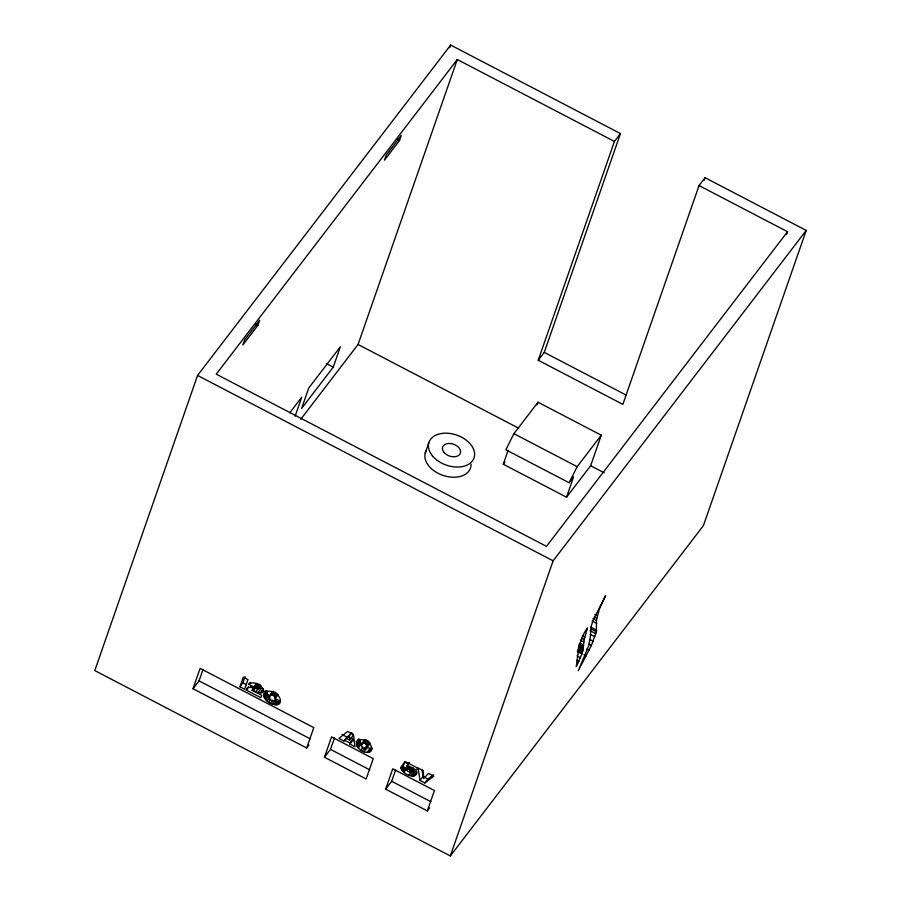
<?xml version="1.0" encoding="UTF-8"?>
<svg xmlns="http://www.w3.org/2000/svg" width="901" height="901" viewBox="0 0 901 901"><rect width="100%" height="100%" fill="white"/><g stroke="black" fill="none" stroke-linecap="round" stroke-linejoin="round"><path stroke-width="1.35" d="M415.507 775.175C417.557 770.209 410.146 767.573 406.621 766.222L407.218 765.298L416.566 770.175L417.354 767.9L405.011 761.458L401.97 766.188L409.966 770.073L411.059 771.864L408.243 771.639L406.002 769.42L401.091 766.852C400.979 773.103 413.289 779.77 417.017 773.216M264.657 692.576C269.861 688.251 280.853 694.648 280.436 701.293L275.109 698.512C272.305 688.308 263.7 701.327 273.904 700.82L274.467 700.314L279.839 703.118C273.836 708.783 258.283 697.825 266.167 690.617M596.451 620.507L599.334 609.144L605.63 595.584L593.083 620.237L591.09 626.589L590.301 637.39L588.635 645.871L578.284 670.716L591.349 645.555L596.428 631.702L596.451 620.507L592.993 618.705M361.132 745.082C366.955 758.169 369.827 736.23 361.132 745.082L364.95 740.104M364.117 741.714L364.533 740.036L361.278 744.496M271.944 693.59L272.395 691.81M583.409 646.681L584.118 639.597L587.452 627.974C578.791 639.541 578.172 653.293 576.28 666.695L581.888 654.025L583.285 648.01L583.409 646.681L578.814 644.283M357.224 741.061C362.371 736.32 374.501 744.012 370.964 750.871C365.142 756.322 351.142 745.69 358.733 739.102M197.556 375.435L94.785 670.569L450.331 855.95L703.444 525.565L806.215 230.431L705.078 177.7L699.052 185.561L622.861 404.369L538.235 360.254L614.426 141.446L620.451 133.573L450.669 45.05L197.556 375.435L553.113 560.816L806.215 230.431M257.889 325.34L259.668 320.26L244.599 339.925L242.831 345.015L257.889 325.34L255.783 324.247M193.028 688.724L200.112 668.373L313.796 727.636L306.7 747.999L193.028 688.724L199.053 680.863L203.04 669.409M295.111 416.239L301.756 397.15L289.784 412.782M399.515 140.488L401.283 135.398L386.225 155.062L384.445 160.153L399.515 140.488L397.409 139.385M333.246 367.146L340.341 346.795L308.694 388.094L301.61 408.446L333.246 367.146L326.342 363.553M449.745 47.708L450.669 45.05M300.788 419.235L358.057 344.475L457.291 59.511L614.426 141.446M239.925 686.799L243.304 677.124L247.955 679.557L244.588 689.231L239.925 686.799L242.943 682.868L245.049 676.82M425.227 453.124L428.763 442.954M324.45 757.245L331.545 736.894L373.228 758.631L366.144 778.982L324.45 757.245L330.487 749.384L334.474 737.93M385.651 789.163L392.746 768.801L434.428 790.537L427.333 810.889L385.651 789.163L391.676 781.291L395.663 769.848M566.538 497.206L573.622 476.854L569.105 482.745L505.844 449.768L513.908 433.685L538.01 402.218L601.271 435.206L590.639 465.738L566.538 497.206L503.276 464.218L508.141 450.23M538.235 360.254L544.26 352.381L620.451 133.573M537.086 404.876L538.01 402.218M450.331 855.95L553.113 560.816M704.154 180.346L705.078 177.7M786.618 234.35L787.542 231.703L699.052 185.561M569.105 482.745L577.169 466.673L601.271 435.206M254.375 687.362L252.111 690.312L261.684 695.302L260.851 697.701L246.187 690.065L248.214 687.103M256.357 683.465L253.744 686.911L248.699 684.321C258.17 677.034 274.163 700.054 252.111 690.312M253.744 686.911L254.701 686.258C266.865 693.162 247.617 683.758 246.705 689.074M369.68 744.035L367.991 745.048M457.291 59.511L216.24 374.163L546.479 546.355L787.542 231.703M248.699 684.321L250.208 682.35M246.187 690.065L248.451 687.114M254.701 686.258L256.965 683.307M255.58 686.438L257.089 684.478M252.674 690.312L254.183 688.353M253.53 690.47L255.794 687.519M256.751 686.967L259.015 684.017M257.596 687.463L259.105 685.492M258.17 687.925L260.423 684.974M256.087 691.281L258.35 688.33M258.463 688.364L260.727 685.413M258.227 688.95L260.738 685.819M258.407 692.081L261.425 688.15L263.419 688.657L260.412 692.587M261.189 692.666L263.452 689.715M261.831 692.632L263.34 690.662M262.36 692.475L263.869 690.504M264.117 693.702L266.369 690.752M263.835 694.953L266.842 691.011L267.203 693.443L270.041 696.923L267.023 700.854M263.858 696.18L266.865 692.238M264.184 697.385L267.203 693.443M264.826 698.568L267.845 694.637M265.784 699.728L268.791 695.797M269.129 696.315L273.127 691.044M270.593 694.784L272.857 691.833M271.133 694.716L273.397 691.765M271.742 694.784L273.24 692.813M272.395 694.975L274.659 692.024M273.116 695.302L275.379 692.351M268.577 701.947L270.841 698.996M274.118 695.966L276.382 693.015M274.794 696.732L277.058 693.781M270.435 703.005L272.688 700.054M275.008 697.16L277.271 694.209M275.132 697.588L277.395 694.637M275.109 698.512L278.127 694.581M272.147 703.827L275.154 699.886M273.713 704.413L276.72 700.482M275.12 704.773L277.384 701.823M276.393 704.897L278.646 701.947M277.497 704.796L279.76 701.845M278.443 704.469L279.952 702.498M503.276 464.218L504.932 462.044M306.7 747.999L308.964 745.048M343.968 741.05L347.741 736.387L343.968 741.05L338.979 738.437L347.561 731.488L353.474 734.563L354.96 746.771L349.915 744.147L349.847 742.987L352.854 739.057L350.816 737.987M352.482 733.358L352.651 736.128L349.644 740.059L346.66 738.505L351.491 732.84M346.66 738.505L351.638 732.952M349.915 744.147L352.922 740.205L352.854 739.057M356.717 742.12L358.981 739.169M356.447 743.302L359.465 739.372L361.245 743.989L358.226 747.92M356.469 744.474L359.476 740.543M356.773 745.645L359.781 741.703M357.359 746.794L360.377 742.863M363.204 742.965L365.468 740.014M363.756 742.998L366.02 740.059M364.353 743.156L366.606 740.205M364.973 743.438L366.482 741.467M360.727 749.992L362.99 747.042M365.569 743.798L367.833 740.847M366.076 744.215L368.34 741.264M366.482 744.677L368.746 741.726M362.36 750.938L364.623 747.988M366.786 745.183L369.05 742.244M364.432 748.945L366.684 745.994M366.989 745.735L369.252 742.784M364.984 748.979L369.342 743.336M365.502 748.889L370.063 742.92M365.964 748.697L369.917 743.505M364.06 751.727L367.067 747.785L372.372 748.269L369.354 752.2M367.011 752.493L370.018 748.562M368.272 752.481L371.28 748.551M370.255 751.671L371.764 749.7M400.945 767.753L404.988 762.257L408.446 764.059M401.046 768.643L403.963 763.823M401.395 769.51L402.905 767.539M401.992 770.355L404.256 767.415M406.621 766.222L409.482 762.347M402.86 771.222L405.123 768.271M406.588 768.587L408.085 766.627M404.031 772.123L406.283 769.172M407.691 768.891L409.189 766.931M408.863 769.42L410.372 767.449M409.966 770.073L411.475 768.102M410.698 770.704L412.962 767.753M410.158 772.326L411.667 770.366M411.059 771.29L413.322 768.339M410.743 772.247L413.311 768.913M408.986 774.883L411.994 770.941L417.118 772.044M410.541 775.491L413.548 771.56M411.915 775.885L414.922 771.954M413.108 776.043L416.116 772.112M414.111 775.986L416.363 773.035M414.91 775.693L416.408 773.722M420.012 780.424L418.075 767.979L423.335 770.727L423.628 778.532L428.561 773.452L433.775 776.166L424.878 782.958L420.012 780.424L423.031 776.493L421.95 769.578M424.878 782.958L427.896 779.027L433.449 774.781M427.333 810.889L429.597 807.938M259.105 687.339L261.425 688.15M544.26 352.381L626.398 395.212M358.057 344.475L518.661 428.212M590.639 465.738L604.244 472.834M513.908 433.685L577.169 466.673M594.84 614.426L597.138 615.62M594.255 616.982L596.552 618.176M592.103 621.003L596.71 623.402M590.977 627.231L596.721 630.238M590.673 628.695L596.428 631.702M590.076 630.689L595.831 633.685M590.2 634.315L594.795 636.714M589.682 639.473L593.128 641.275M582.406 635.96L584.704 637.165M581.821 638.392L584.118 639.597M589.051 644.35L591.349 645.555M580.334 640.149L583.792 641.94M580.086 643.269L583.533 645.06M586.878 649.002L589.175 650.195M578.69 645.612L583.285 648.01M578.555 646.749L583.161 649.148M578.397 647.74L582.992 650.139M578.205 648.652L582.801 651.051M577.958 649.565L582.564 651.964M577.665 650.545L582.26 652.943M584.006 654.678L586.303 655.883M577.293 651.626L581.888 654.025M577.034 655.928L580.492 657.73M576.572 660.343L578.87 661.548M423.031 776.493L427.896 779.027M242.943 682.868L246.435 684.692M250.422 686.765L254.093 688.679M341.986 734.506L346.986 737.108M352.922 740.205L354.949 741.264M344.734 740.318L349.847 742.987M199.053 680.863L310.259 738.843M330.487 749.384L369.714 769.837M391.676 781.291L430.915 801.744M349.385 735.903L349.644 740.059M470.705 467.439A23.854 15.903 19.2 0 1 441.794 474.951A23.854 15.903 19.2 0 1 426.297 450.568M471.088 464.297A23.854 15.903 19.2 0 1 470.93 466.425M444.002 452.392A9.393 6.262 19.2 0 0 459.735 454.397A9.393 6.262 19.2 0 0 450.793 443.54A9.393 6.262 19.2 0 0 444.002 452.392M432.457 455.906A23.854 15.903 19.2 0 0 472.383 460.997A23.854 15.903 19.2 0 0 449.678 433.426A23.854 15.903 19.2 0 0 432.457 455.906"/></g></svg>
